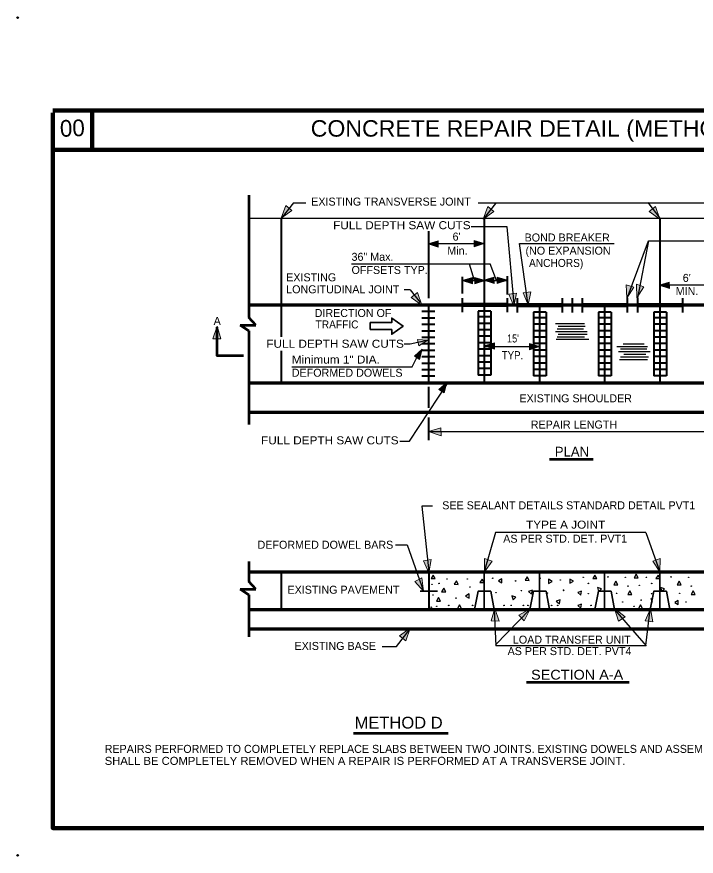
# Model space of a CAD drawing. Extents: x -8731 to 5751, y -59175 to -56618.
# Drawn here: x 4157 to 5123, y -59175 to -57980 of the extents above; entities that cross this region are included whole.
import ezdxf
from ezdxf.enums import TextEntityAlignment as Align

# ---------------------------------------------------------------- set-up
doc = ezdxf.new("R2010")
doc.units = 0
doc.header["$LTSCALE"] = 4.6
doc.header["$PDMODE"] = 32
doc.header["$PDSIZE"] = 2.3
doc.layers.add('1', color=7, linetype='Continuous', lineweight=25)
doc.layers.add('3', color=7, linetype='Continuous', lineweight=40)

msp = doc.modelspace()

# ---------------------------------------------------------------- hatches: boundary and pattern name
at = {"layer": '1'}
for points in [[(4532.94, -58267.04), (4539.38, -58249.12), (4548.14, -58256.18)], [(4820.44, -58268.3), (4826.86, -58250.38), (4835.64, -58257.44)], [(5071.82, -58268.3), (5065.38, -58250.38), (5056.62, -58257.44)], [(4821.74, -58303.3), (4807.28, -58308.08), (4807.4, -58299.08)], [(4741.9, -58303.62), (4756.38, -58308.4), (4756.24, -58299.4)], [(4790.56, -58355.8), (4805.02, -58360.58), (4804.9, -58351.58)], [(4822.94, -58355.8), (4808.46, -58360.58), (4808.6, -58351.58)], [(4821.26, -58355.56), (4835.72, -58360.32), (4835.6, -58351.32)], [(4854.74, -58355.56), (4840.28, -58360.32), (4840.4, -58351.32)], [(5070.72, -58362.38), (5085.18, -58367.16), (5085.06, -58358.16)], [(5024.66, -58381.2), (5023.6, -58362.2), (5034.42, -58365.28)], [(5038.76, -58380.28), (5038.26, -58361.24), (5049, -58364.64)], [(4733.06, -58390.8), (4726.62, -58372.88), (4717.86, -58379.92)], [(4863.88, -58392.48), (4867.92, -58373.88), (4856.74, -58375.22)], [(4884.2, -58390.44), (4888.24, -58371.82), (4877.06, -58373.16)], [(4441.74, -58420.8), (4435.78, -58438.88), (4447.02, -58438.72)], [(4741.74, -58440.8), (4728.72, -58448.7), (4726.82, -58439.92)], [(4733.62, -58453.6), (4729.86, -58468.36), (4722.34, -58463.4)], [(4821.9, -58448.62), (4836.38, -58453.4), (4836.24, -58444.4)], [(4900.5, -58449.56), (4886.02, -58454.32), (4886.16, -58445.32)], [(4768.62, -58501.1), (4764.86, -58515.84), (4757.34, -58510.9)], [(4742.3, -58570.8), (4760.38, -58576.76), (4760.24, -58565.52)], [(4743.14, -58771.78), (4746.4, -58753.02), (4735.3, -58754.82)], [(4822.28, -58770.78), (4822.24, -58751.74), (4832.88, -58755.4)], [(5071.82, -58770.74), (5072.14, -58751.7), (5061.46, -58755.18)], [(4735.3, -58798.18), (4733, -58779.28), (4722.88, -58784.2)], [(4836.96, -58822.56), (4842.82, -58840.68), (4831.56, -58840.44)], [(4887.08, -58823.3), (4878.72, -58840.4), (4870.78, -58832.44)], [(5007.28, -58822.76), (5022.36, -58834.38), (5012.96, -58840.56)], [(5058.28, -58823.2), (5061.7, -58841.94), (5050.58, -58840.22)], [(4716.54, -58850.92), (4710.1, -58868.84), (4701.34, -58861.8)]]:
    msp.add_hatch(color=256, dxfattribs=at).paths.add_polyline_path(points)

# ---------------------------------------------------------------- linework, layer by layer
at = {"layer": '1', "lineweight": 100}
for p, q in [((5699.98, -58113.8), (4207.74, -58113.8)), ((4263.98, -58117.3), (4263.98, -58170.06)), ((5643.72, -58170.06), (4207.74, -58170.06)), ((4790.56, -58390.44), (4854.18, -58390.44)), ((4868.74, -58390.8), (4932.38, -58390.8)), ((4961.24, -58390.8), (5024.88, -58390.8)), ((5040, -58390.8), (5103.62, -58390.8)), ((5699.98, -59135.24), (5059.82, -59135.24))]:
    msp.add_line(p, q, dxfattribs=at)
at = {"layer": '1', "lineweight": 53}
for p, q in [((4487, -58234.56), (4487, -58408.44)), ((4496.78, -58419.44), (4487, -58408.44)), ((4474.62, -58419.44), (4496.78, -58419.44)), ((4487, -58427.68), (4474.62, -58419.44)), ((4487, -58427.68), (4487, -58561.04)), ((4486.86, -58755.8), (4486.86, -58784.18)), ((4496.66, -58795.18), (4486.86, -58784.18)), ((4474.5, -58795.18), (4496.66, -58795.18)), ((4486.86, -58803.44), (4474.5, -58795.18)), ((4486.86, -58803.44), (4486.86, -58863.3))]:
    msp.add_line(p, q, dxfattribs=at)
at = {"layer": '1'}
for p, q in [((4487, -58267.04), (5453.12, -58267.04)), ((5055.5, -58299.56), (5318, -58299.56)), ((4633, -58332.04), (4830.34, -58332.04)), ((4808, -58355.8), (4800.68, -58332.38)), ((4839.26, -58355.8), (4830.34, -58332.04)), ((4790.5, -58355.8), (4854.18, -58355.8)), ((5072.3, -58362.04), (5151.06, -58362.04)), ((4923, -58417.04), (4964.26, -58417.04)), ((4923, -58428.3), (4968, -58428.3)), ((4925.5, -58424.56), (4963, -58424.56)), ((4926.74, -58420.8), (4965.5, -58420.8)), ((4742.3, -58440.62), (4716.56, -58446.56)), ((4924.26, -58439.56), (4970.5, -58439.56)), ((4925.5, -58435.8), (4964.26, -58435.8)), ((4926.74, -58432.04), (4968, -58432.04)), ((4821.06, -58449.56), (4901.06, -58449.56)), ((5010.5, -58449.56), (5054.26, -58449.56)), ((5015.5, -58453.3), (5053, -58453.3)), ((5019.26, -58445.8), (5049.26, -58445.8)), ((4719.26, -58478.58), (4730.5, -58455.8)), ((5013, -58457.04), (5058, -58457.04)), ((5015.5, -58464.56), (5055.5, -58464.56)), ((5020.5, -58460.8), (5051.74, -58460.8)), ((5014.26, -58468.3), (5054.26, -58468.3)), ((4742.3, -58570.8), (5151.7, -58570.8)), ((4732.82, -58677.04), (4743, -58770.74)), ((4748, -58677.04), (4732.82, -58677.04)), ((4838, -58714.56), (4821.82, -58770.74)), ((5051.74, -58714.56), (4838, -58714.56)), ((5051.74, -58714.56), (5071.82, -58770.74)), ((4711.9, -58732.32), (4735.32, -58798.3)), ((4883.26, -58778.12), (4883, -58778.44)), ((5059.02, -58808.06), (5060.54, -58813.68)), ((4836.02, -58824.2), (4838.04, -58875.8)), ((4838, -58874.56), (4886.74, -58824.2)), ((5007.26, -58824.2), (5052.08, -58875.8)), ((5050.26, -58824.26), (5050.9, -58824.64)), ((5051.86, -58875.54), (5058, -58824.2)), ((5102.76, -58824.26), (5103.38, -58824.64)), ((5052.08, -58875.8), (4838.04, -58875.8))]:
    msp.add_line(p, q, dxfattribs=at)
at = {"layer": '1', "lineweight": 40}
for p, q in [((4790.56, -58380.8), (4790.56, -58400.8)), ((4854.26, -58380.8), (4854.26, -58400.8)), ((4868.74, -58381.16), (4868.74, -58401.16)), ((4932.44, -58381.16), (4932.44, -58401.16)), ((4946.74, -58381.16), (4946.74, -58401.16)), ((4961.24, -58381.16), (4961.24, -58401.16)), ((5024.94, -58381.16), (5024.94, -58401.16)), ((5040, -58381.16), (5040, -58401.16)), ((5103.68, -58381.16), (5103.68, -58401.16)), ((4813, -58399.64), (4813, -58490.52)), ((4831.02, -58399.64), (4831.02, -58490.52)), ((4891.74, -58400.9), (4891.74, -58491.76)), ((4909.78, -58400.9), (4909.78, -58491.76)), ((4984.26, -58400.9), (4984.26, -58491.76)), ((5002.26, -58400.9), (5002.26, -58491.76)), ((5063, -58400.9), (5063, -58491.76)), ((5081.02, -58400.9), (5081.02, -58491.76))]:
    msp.add_line(p, q, dxfattribs=at)
at = {"layer": '1', "lineweight": 35}
for p, q in [((4821.82, -58770.74), (4821.82, -58823.3)), ((4900.56, -58770.74), (4900.56, -58823.3)), ((4993.06, -58770.74), (4993.06, -58823.3)), ((5071.82, -58770.74), (5071.82, -58823.3)), ((4755.5, -58798.3), (4730.5, -58798.3)), ((4831.02, -58798.3), (4836.02, -58824.2)), ((4909.78, -58798.3), (4914.78, -58824.2)), ((5002.26, -58798.3), (5007.26, -58824.2)), ((5081.02, -58798.3), (5086.02, -58824.2))]:
    msp.add_line(p, q, dxfattribs=at)
at = {"layer": '1', "lineweight": 100}
msp.add_lwpolyline([(4207.74, -58117.3), (4207.74, -59135.24), (5698.5, -59135.24)], dxfattribs=at)
at = {"layer": '1', "lineweight": 13}
for points in [[(4532.94, -58267.04), (4539.38, -58249.12), (4548.14, -58256.18)], [(4820.44, -58268.3), (4826.86, -58250.38), (4835.64, -58257.44)], [(5071.82, -58268.3), (5065.38, -58250.38), (5056.62, -58257.44)], [(4821.74, -58303.3), (4807.28, -58308.08), (4807.4, -58299.08)], [(4741.9, -58303.62), (4756.38, -58308.4), (4756.24, -58299.4)], [(4790.56, -58355.8), (4805.02, -58360.58), (4804.9, -58351.58)], [(4822.94, -58355.8), (4808.46, -58360.58), (4808.6, -58351.58)], [(4821.26, -58355.56), (4835.72, -58360.32), (4835.6, -58351.32)], [(4854.74, -58355.56), (4840.28, -58360.32), (4840.4, -58351.32)], [(5070.72, -58362.38), (5085.18, -58367.16), (5085.06, -58358.16)], [(5024.66, -58381.2), (5023.6, -58362.2), (5034.42, -58365.28)], [(5038.76, -58380.28), (5038.26, -58361.24), (5049, -58364.64)], [(4733.06, -58390.8), (4726.62, -58372.88), (4717.86, -58379.92)], [(4863.88, -58392.48), (4867.92, -58373.88), (4856.74, -58375.22)], [(4884.2, -58390.44), (4888.24, -58371.82), (4877.06, -58373.16)], [(4441.74, -58420.8), (4435.78, -58438.88), (4447.02, -58438.72)], [(4741.74, -58440.8), (4728.72, -58448.7), (4726.82, -58439.92)], [(4733.62, -58453.6), (4729.86, -58468.36), (4722.34, -58463.4)], [(4821.9, -58448.62), (4836.38, -58453.4), (4836.24, -58444.4)], [(4900.5, -58449.56), (4886.02, -58454.32), (4886.16, -58445.32)], [(4768.62, -58501.1), (4764.86, -58515.84), (4757.34, -58510.9)], [(4742.3, -58570.8), (4760.38, -58576.76), (4760.24, -58565.52)], [(4743.14, -58771.78), (4746.4, -58753.02), (4735.3, -58754.82)], [(4822.28, -58770.78), (4822.24, -58751.74), (4832.88, -58755.4)], [(5071.82, -58770.74), (5072.14, -58751.7), (5061.46, -58755.18)], [(4735.3, -58798.18), (4733, -58779.28), (4722.88, -58784.2)], [(4836.96, -58822.56), (4842.82, -58840.68), (4831.56, -58840.44)], [(4887.08, -58823.3), (4878.72, -58840.4), (4870.78, -58832.44)], [(5007.28, -58822.76), (5022.36, -58834.38), (5012.96, -58840.56)], [(5058.28, -58823.2), (5061.7, -58841.94), (5050.58, -58840.22)], [(4716.54, -58850.92), (4710.1, -58868.84), (4701.34, -58861.8)]]:
    msp.add_lwpolyline(points, close=True, dxfattribs=at)
at = {"layer": '1'}
for points in [[(4864.26, -58389.56), (4854.26, -58279.56), (4803, -58279.56)], [(4742.3, -58303.3), (4822.3, -58303.3), (4820.5, -58303.3)], [(4884.26, -58390.8), (4871.74, -58303.3), (5006.74, -58303.3)], [(5024.94, -58381.16), (5055.5, -58299.56), (5040, -58381.16)], [(4701.74, -58584.56), (4715.5, -58584.56), (4770.5, -58500.8)]]:
    msp.add_lwpolyline(points, dxfattribs=at)
at = {"layer": '1', "lineweight": 35}
msp.add_lwpolyline([(4659.7, -58425.76), (4659.7, -58415.84), (4690.12, -58415.84), (4690.12, -58409.32), (4706.32, -58420.8), (4690.12, -58432.24), (4690.12, -58425.76)], close=True, dxfattribs=at)
at = {"layer": '1', "lineweight": 53}
msp.add_lwpolyline([(4479.26, -58463.3), (4441.74, -58463.3), (4441.74, -58422.04)], dxfattribs=at)
at = {"layer": '1'}
for points in [[(4752, -58780.18), (4749.06, -58775.12), (4746.16, -58780.14)], [(4982, -58780.18), (4979.06, -58775.12), (4976.16, -58780.14)], [(5040.74, -58778.92), (5037.82, -58773.88), (5034.9, -58778.88)], [(5072, -58780.18), (5069.06, -58775.12), (5066.16, -58780.14)], [(4784.64, -58788.74), (4782.18, -58783.44), (4778.86, -58788.22)], [(4821.54, -58785.9), (4818.64, -58780.84), (4815.72, -58785.88)], [(4847.04, -58786.28), (4847.04, -58780.46), (4842, -58783.36)], [(4885.74, -58782.68), (4882.82, -58777.64), (4879.9, -58782.64)], [(4918.36, -58784.08), (4913.3, -58781.16), (4913.3, -58786.98)], [(4948.78, -58783.84), (4943.74, -58780.92), (4943.74, -58786.76)], [(5012, -58788.92), (5009.06, -58783.88), (5006.16, -58788.88)], [(5102, -58788.92), (5099.06, -58783.88), (5096.16, -58788.88)], [(4767, -58798.92), (4764.06, -58793.88), (4761.16, -58798.88)], [(4889.2, -58802.4), (4890.22, -58796.68), (4884.74, -58798.66)], [(4959.2, -58803.64), (4960.22, -58797.92), (4954.74, -58799.92)], [(4988.42, -58794.56), (4982.78, -58793.06), (4984.28, -58798.68)], [(5032, -58802.68), (5029.06, -58797.64), (5026.16, -58802.64)], [(5078.42, -58794.56), (5072.78, -58793.06), (5074.28, -58798.68)], [(5122, -58802.68), (5119.06, -58797.64), (5116.16, -58802.64)], [(4759.6, -58812.12), (4756.68, -58807.06), (4753.76, -58812.08)], [(4800.26, -58807.88), (4800.26, -58802.06), (4795.26, -58804.96)], [(4866.92, -58806.4), (4861.28, -58804.88), (4862.78, -58810.5)], [(4928.74, -58815.96), (4929.76, -58810.24), (4924.3, -58812.2)], [(5097.82, -58817.26), (5097.82, -58811.44), (5092.78, -58814.34)], [(4789.5, -58822.68), (4786.58, -58817.64), (4783.66, -58822.64)], [(4959.2, -58822.4), (4960.22, -58816.68), (4954.74, -58818.66)], [(5047, -58822.68), (5044.06, -58817.64), (5041.16, -58822.64)]]:
    msp.add_lwpolyline(points, close=True, dxfattribs=at)
at = {"layer": '1', "lineweight": 35}
for points in [[(4831.02, -58798.3), (4813, -58798.3), (4808, -58824.2)], [(4909.78, -58798.3), (4891.74, -58798.3), (4886.74, -58824.2)], [(5002.26, -58798.3), (4984.26, -58798.3), (4979.26, -58824.2)], [(5081.02, -58798.3), (5063, -58798.3), (5058, -58824.2)]]:
    msp.add_lwpolyline(points, dxfattribs=at)
at = {"layer": '1'}
for centre in [(4747.597, -58788.381), (4757.597, -58787.131), (4768.847, -58780.881), (4797.597, -58780.881), (4833.847, -58779.631), (4866.347, -58783.381), (4901.347, -58779.631), (4930.097, -58782.131), (4962.597, -58778.381), (4970.097, -58787.131), (4997.725, -58777.738), (5022.597, -58778.381), (5052.597, -58778.381), (5060.097, -58787.131), (5087.725, -58777.738), (5112.597, -58778.381), (4801.347, -58792.131), (4838.468, -58800.128), (4874.726, -58797.338), (4911.347, -58800.881), (5009.988, -58801.16), (5026.347, -58790.881), (5042.597, -58789.631), (5099.988, -58801.16), (5116.347, -58790.881), (4748.847, -58803.381), (4781.565, -58807.946), (4969.825, -58801.723), (5045.097, -58810.881), (5059.825, -58801.723), (4746.347, -58820.881), (4754.239, -58819.658), (4771.347, -58818.381), (4805.097, -58818.381), (4850.097, -58818.381), (4860.097, -58818.381), (4877.597, -58818.381), (4883.847, -58818.381), (4917.597, -58818.381), (4926.347, -58818.381), (4973.847, -58818.381), (5018.847, -58813.381), (5035.097, -58819.631), (5108.847, -58813.381)]:
    msp.add_circle(centre, 0.324, dxfattribs=at)
at = {"layer": '1', "lineweight": 35}
msp.add_circle((4934.691, -58796.694), 0.324, dxfattribs=at)
at = {"layer": '1'}
for p in [(4157.8, -57981.6), (4157.8, -59174.2)]:
    msp.add_point(p, dxfattribs=at)
at = {"layer": '3', "lineweight": 25}
for p, q in [((4550.14, -58245.3), (4534.18, -58265.8)), ((4550.14, -58245.3), (4568, -58245.3)), ((4813, -58245.3), (5453.12, -58245.3)), ((4837.74, -58246.06), (4820.44, -58268.3)), ((5054.52, -58244.82), (5071.82, -58267.04)), ((4716.56, -58369.04), (4708, -58369.04)), ((4716.56, -58369.04), (4730.56, -58387.04)), ((4716.56, -58446.56), (4708, -58446.56)), ((4548, -58478.58), (4719.26, -58478.58)), ((4695.5, -58732.32), (4711.9, -58732.32)), ((4696.74, -58876.78), (4716.44, -58851.46)), ((4676.74, -58876.78), (4697.1, -58876.78))]:
    msp.add_line(p, q, dxfattribs=at)
at = {"layer": '3'}
for p, q in [((4533, -58267.04), (4533, -58435.8)), ((4821.82, -58267.04), (4821.82, -58500.04)), ((5071.82, -58268.3), (5071.82, -58501.28)), ((4742.3, -58285.8), (4742.3, -58380.8)), ((4790.56, -58350.8), (4790.56, -58374.56)), ((4854.18, -58349.56), (4854.18, -58375.8)), ((4742.3, -58390.44), (4742.3, -58501.28)), ((4900.3, -58390.44), (4900.3, -58501.28)), ((4900.56, -58390.44), (4900.56, -58501.28)), ((4993.06, -58390.44), (4993.06, -58501.28)), ((4993.06, -58390.44), (4993.06, -58501.28)), ((4733.1, -58399.64), (4751.52, -58399.64)), ((4831.02, -58399.64), (4813, -58399.64)), ((4909.78, -58400.9), (4891.74, -58400.9)), ((5002.26, -58400.9), (4984.26, -58400.9)), ((5081.02, -58400.9), (5063, -58400.9)), ((4733.1, -58408.86), (4751.52, -58408.86)), ((4733.1, -58418.08), (4751.52, -58418.08)), ((4831.02, -58407.6), (4813.22, -58407.6)), ((4831.02, -58416.82), (4813.22, -58416.82)), ((4909.78, -58408.86), (4891.98, -58408.86)), ((4909.78, -58418.08), (4891.98, -58418.08)), ((5002.26, -58408.86), (4984.48, -58408.86)), ((5002.26, -58418.08), (4984.48, -58418.08)), ((5081.02, -58408.86), (5063.22, -58408.86)), ((5081.02, -58418.08), (5063.22, -58418.08)), ((4733.1, -58427.28), (4751.52, -58427.28)), ((4831.02, -58426.04), (4813.22, -58426.04)), ((4909.78, -58427.28), (4891.98, -58427.28)), ((5002.26, -58427.28), (4984.48, -58427.28)), ((5081.02, -58427.28), (5063.22, -58427.28)), ((4733.1, -58436.5), (4751.52, -58436.5)), ((4831.02, -58435.24), (4813.22, -58435.24)), ((4909.78, -58436.5), (4891.98, -58436.5)), ((5002.26, -58436.5), (4984.48, -58436.5)), ((5081.02, -58436.5), (5063.22, -58436.5)), ((4733.1, -58445.72), (4751.52, -58445.72)), ((4831.02, -58444.46), (4813.22, -58444.46)), ((4831.02, -58453.68), (4813.22, -58453.68)), ((4909.78, -58445.72), (4891.98, -58445.72)), ((5002.26, -58445.72), (4984.48, -58445.72)), ((5081.02, -58445.72), (5063.22, -58445.72)), ((4533, -58455.8), (4533, -58501.28)), ((4733.1, -58454.92), (4751.52, -58454.92)), ((4733.1, -58464.12), (4751.52, -58464.12)), ((4831.02, -58462.88), (4813.22, -58462.88)), ((4909.78, -58454.92), (4891.98, -58454.92)), ((4909.78, -58464.12), (4891.98, -58464.12)), ((5002.26, -58454.92), (4984.48, -58454.92)), ((5002.26, -58464.12), (4984.48, -58464.12)), ((5081.02, -58454.92), (5063.22, -58454.92)), ((5081.02, -58464.12), (5063.22, -58464.12)), ((4733.1, -58473.34), (4751.52, -58473.34)), ((4831.02, -58472.1), (4813.22, -58472.1)), ((4909.78, -58473.34), (4891.98, -58473.34)), ((5002.26, -58473.34), (4984.48, -58473.34)), ((5081.02, -58473.34), (5063.22, -58473.34)), ((4733.1, -58482.56), (4751.52, -58482.56)), ((4831.02, -58481.32), (4813.22, -58481.32)), ((4909.78, -58482.56), (4891.98, -58482.56)), ((5002.26, -58482.56), (4984.48, -58482.56)), ((5081.02, -58482.56), (5063.22, -58482.56)), ((4733.1, -58491.76), (4751.52, -58491.76)), ((4831.02, -58490.52), (4813.22, -58490.52)), ((4909.78, -58491.76), (4891.98, -58491.76)), ((5002.26, -58491.76), (4984.48, -58491.76)), ((5081.02, -58491.76), (5063.22, -58491.76)), ((4742.3, -58507.04), (4742.3, -58537.04)), ((4742.3, -58550.8), (4742.3, -58583.3)), ((4533, -58770.74), (4533, -58824.2)), ((4743, -58770.74), (4743, -58824.2))]:
    msp.add_line(p, q, dxfattribs=at)
at = {"layer": '3', "lineweight": 70}
for p, q in [((4487, -58390.44), (5453.12, -58390.44)), ((4487, -58501.28), (5453.12, -58501.28)), ((4487, -58543.04), (5453.12, -58543.04)), ((4486.86, -58770.74), (5453.12, -58770.74)), ((4486.86, -58824.2), (5453.12, -58824.2)), ((4486.86, -58851.7), (5453.12, -58851.7))]:
    msp.add_line(p, q, dxfattribs=at)
at = {"layer": '3', "lineweight": 53}
for p, q in [((4914.58, -58610.12), (4976.74, -58610.12)), ((4882.08, -58927.62), (5028, -58927.62)), ((4635.84, -59000.12), (4770.5, -59000.12))]:
    msp.add_line(p, q, dxfattribs=at)

# ---------------------------------------------------------------- texts
at = {"layer": '1'}
msp.add_text('00', height=23.78, rotation=2.121, dxfattribs=at).set_placement((4218.44, -58151.44))
at = {"layer": '3', "width": 1.05}
msp.add_text('CONCRETE REPAIR DETAIL (METHOD D)  4 OF 6', height=23.4, dxfattribs=at).set_placement((4957.32, -58151.04), align=Align.CENTER)
at = {"layer": '3'}
for s, height, p in [('EXISTING TRANSVERSE JOINT', 11.4, (4575.58, -58249.22)), ("6'", 11.4, (4776.74, -58299.06)), ('BOND BREAKER', 11.4, (4879.24, -58300.32)), ('Min.', 11.4, (4769.24, -58319.06)), ('(NO EXPANSION', 11.4, (4880.48, -58319.06)), ('36" Max.', 11.4, (4632.98, -58327.82)), ('OFFSETS TYP.', 11.4, (4632.98, -58346.56)), ('EXISTING', 11.4, (4539.98, -58357.04)), ("6'", 11.4, (5104.24, -58357.82)), ('LONGITUDINAL JOINT', 11.4, (4539.98, -58374.06)), ('MIN.', 11.4, (5094.24, -58376.56)), ('DIRECTION OF', 11.4, (4580.48, -58407.82)), ('A', 11.4, (4436.74, -58419.06)), ('DEFORMED DOWELS', 11.4, (4547.98, -58492.82)), ('EXISTING SHOULDER', 11.4, (4871.84, -58529.22)), ('REPAIR LENGTH', 11.4, (4887.98, -58566.56)), ('PLAN', 13.95, (4922.18, -58606.46)), ('SEE SEALANT DETAILS STANDARD DETAIL PVT1', 11.4, (4762.02, -58681.56)), ('DEFORMED DOWEL BARS', 11.4, (4499.24, -58737.68)), ('AS PER STD. DET. PVT1', 11.4, (4848.78, -58729.06)), ('EXISTING PAVEMENT', 11.4, (4541.84, -58801.72)), ('EXISTING BASE', 11.4, (4551.84, -58881.72)), ('LOAD TRANSFER UNIT', 11.4, (4862.52, -58872.82)), ('AS PER STD. DET. PVT4', 11.4, (4855.02, -58889.06)), ('REPAIRS PERFORMED TO COMPLETELY REPLACE SLABS BETWEEN TWO JOINTS. EXISTING DOWELS AND ASSEMBLIES', 11.4, (4281.74, -59028.28))]:
    msp.add_text(s, height=height, dxfattribs=at).set_placement(p)
for s, height, width, p in [('FULL DEPTH SAW CUTS', 11.4, 1.1, (4606.74, -58282.82)), ('ANCHORS)', 11.4, 0.95, (4885.48, -58336.56)), ('TRAFFIC', 11.4, 0.95, (4581.74, -58424.06)), ('FULL DEPTH SAW CUTS', 11.4, 1.1, (4511.74, -58451.56)), ("15'", 11.4, 0.85, (4854.24, -58444.06)), ('Minimum 1" DIA.', 11.4, 1.1, (4547.98, -58474.06)), ('TYP.', 11.4, 0.9, (4846.74, -58467.82)), ('FULL DEPTH SAW CUTS', 11.4, 1.1, (4504.24, -58589.06)), ('TYPE A JOINT', 11.4, 1.1, (4881.26, -58709.06)), ('SECTION A-A', 13.95, 1.1, (4888.44, -58923.96)), ('METHOD D', 16.74, 1.05, (4637.26, -58993.6)), ('SHALL BE COMPLETELY REMOVED WHEN A REPAIR IS PERFORMED AT A TRANSVERSE JOINT.', 11.4, 1.05, (4281.74, -59045.32))]:
    msp.add_text(s, height=height, dxfattribs=dict(at, width=width)).set_placement(p)

doc.saveas('drawing.dxf')
